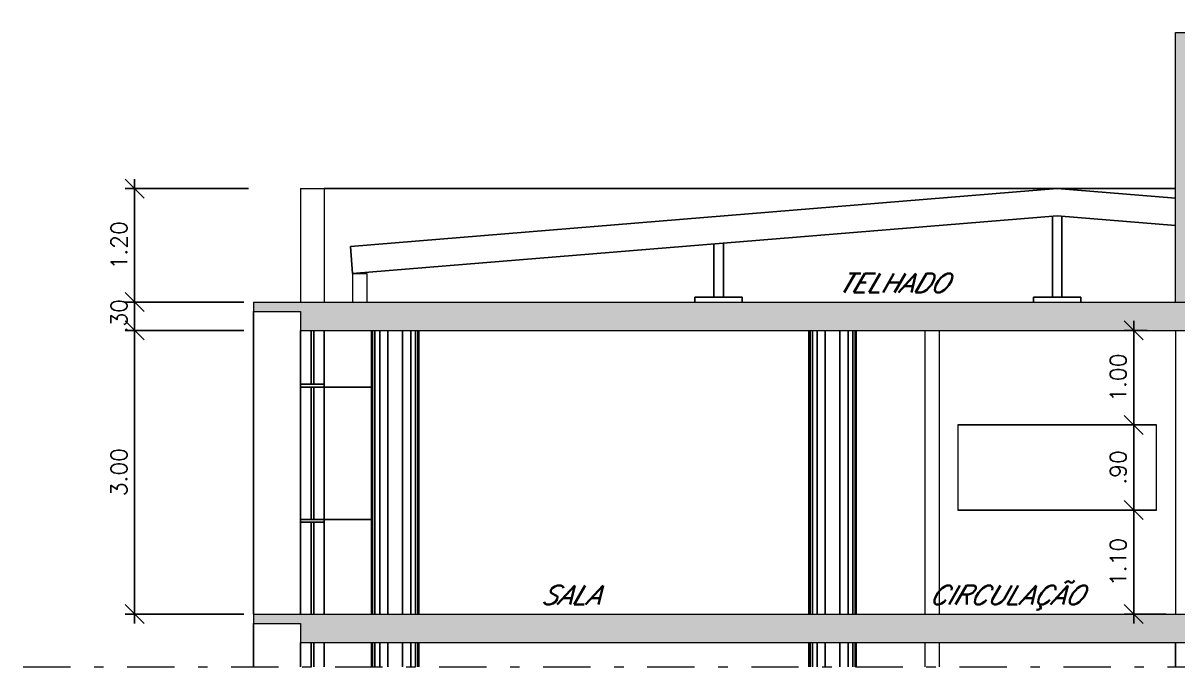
# Model space of a CAD drawing. Header units: millimetres. Extents: x 521 to 1055, y 261 to 520.
# Drawn here: x 865.82 to 878.03, y 501.12 to 507.93 of the extents above; entities that cross this region are included whole.
import ezdxf

# ---------------------------------------------------------------- set-up
doc = ezdxf.new("R2010")
doc.units = ezdxf.units.MM
doc.linetypes.add('CONTINU', pattern=[0])
doc.linetypes.add('DASHDOTX2', pattern=[2, 1, -0.5, 0, -0.5])
doc.layers.add('0.1', color=8, linetype='Continuous', lineweight=13)
doc.styles.add('ROMANS', font='romans')
doc.styles.get("Standard").update_dxf_attribs({"font": 'romans.shx'})
doc.dimstyles.new('Fares Eng - 50', dxfattribs={"dimscale": 2, "dimtxt": 0.085, "dimasz": 0.1, "dimexe": 0.05, "dimexo": 0.05, "dimgap": 0.04, "dimtad": 1, "dimzin": 4, "dimdsep": 46, "dimtxsty": 'ROMANS', "dimblk1": 'OBLIQUE', "dimblk2": 'OBLIQUE', "dimsah": 1, "dimcen": 0.05, "dimdle": 0.05, "dimclrd": 8, "dimclre": 8, "dimclrt": 8, "dimaunit": 1, "dimadec": 0, "dimazin": 0, "dimtfac": 1, "dimtix": 1, "dimtmove": 2, "dimatfit": 0, "dimldrblk": 'OPEN90', "dimfxl": 1, "dimtolj": 1, "dimtzin": 0, "dimarcsym": 0})

# ---------------------------------------------------------------- blocks, each defined once
blk = doc.blocks.new('_OBLIQUE')
at = {"color": 0, "linetype": 'ByBlock'}
blk.add_line((-0.5, -0.5), (0.5, 0.5), dxfattribs=at)
blk = doc.blocks.new('*D2446')
at = {"layer": '0.1', "color": 8, "linetype": 'CONTINU', "lineweight": -2, "transparency": 16777216}
for p, q in [((867.0014027527723, 504.8822292891863), (867.0014027527723, 506.2829652891406)), ((868.2042833726017, 506.1829652891406), (866.9014027527722, 506.1829652891406)), ((867.5017072353304, 504.9822292891863), (866.9014027527722, 504.9822292891863))]:
    blk.add_line(p, q, dxfattribs=at)
at = {"layer": 'DEFPOINTS', "color": 0, "linetype": 'CONTINU', "lineweight": -2, "transparency": 16777216}
for p in [(867.0014027527723, 506.1829652891406), (868.3042833726017, 506.1829652891406), (867.6017072353304, 504.9822292891863)]:
    blk.add_point(p, dxfattribs=at)
at = {"layer": '0.1', "color": 8, "linetype": 'CONTINU', "lineweight": -2, "transparency": 16777216, "xscale": 0.2, "yscale": 0.2, "zscale": 0.2}
for p, rotation in [((867.0014027527723, 506.1829652891406), 90), ((867.0014027527723, 504.9822292891863), 270)]:
    blk.add_blockref('_OBLIQUE', p, dxfattribs=dict(at, rotation=rotation))
at = {"layer": '0.1', "color": 8, "linetype": 'CONTINU', "lineweight": -2, "transparency": 16777216, "insert": (866.8364027527722, 505.5825972891636), "char_height": 0.17, "attachment_point": 5, "rotation": 90, "style": 'ROMANS'}
blk.add_mtext('\\A1;1.20', dxfattribs=at)
blk = doc.blocks.new('_Open90')
at = {"color": 0, "linetype": 'ByBlock', "lineweight": -2}
for p, q in [((0, 0), (-1, 0)), ((-0.5, 0.5), (0, 0)), ((0, 0), (-0.5, -0.5))]:
    blk.add_line(p, q, dxfattribs=at)
blk = doc.blocks.new('*D2459')
at = {"layer": '0.1', "color": 8, "linetype": 'CONTINU', "lineweight": -2, "transparency": 16777216}
for p, q in [((877.565129804841, 501.5829652891403), (877.565129804841, 502.8829652891403)), ((877.706980175033, 502.7829652891402), (877.465129804841, 502.7829652891402)), ((877.9069801750345, 501.6829652891403), (877.465129804841, 501.6829652891403))]:
    blk.add_line(p, q, dxfattribs=at)
at = {"layer": 'DEFPOINTS', "color": 0, "linetype": 'CONTINU', "lineweight": -2, "transparency": 16777216}
for p in [(877.565129804841, 502.7829652891402), (877.806980175033, 502.7829652891402), (878.0069801750345, 501.6829652891403)]:
    blk.add_point(p, dxfattribs=at)
at = {"layer": '0.1', "color": 8, "linetype": 'CONTINU', "lineweight": -2, "transparency": 16777216, "xscale": 0.2, "yscale": 0.2, "zscale": 0.2}
for p, rotation in [((877.565129804841, 502.7829652891402), 90), ((877.565129804841, 501.6829652891403), 270)]:
    blk.add_blockref('_OBLIQUE', p, dxfattribs=dict(at, rotation=rotation))
at = {"layer": '0.1', "color": 8, "linetype": 'CONTINU', "lineweight": -2, "transparency": 16777216, "insert": (877.400129804841, 502.2329652891404), "char_height": 0.17, "attachment_point": 5, "rotation": 90, "style": 'ROMANS'}
blk.add_mtext('\\A1;1.10', dxfattribs=at)
blk = doc.blocks.new('*D2460')
at = {"layer": '0.1', "color": 8, "linetype": 'CONTINU', "lineweight": -2, "transparency": 16777216}
for p, q in [((877.565129804841, 502.6829652891403), (877.565129804841, 503.7829652891403)), ((877.706980175033, 503.6829652891403), (877.465129804841, 503.6829652891403)), ((877.706980175033, 502.7829652891403), (877.465129804841, 502.7829652891403))]:
    blk.add_line(p, q, dxfattribs=at)
at = {"layer": 'DEFPOINTS', "color": 0, "linetype": 'CONTINU', "lineweight": -2, "transparency": 16777216}
for p in [(877.565129804841, 503.6829652891403), (877.806980175033, 503.6829652891403), (877.806980175033, 502.7829652891403)]:
    blk.add_point(p, dxfattribs=at)
at = {"layer": '0.1', "color": 8, "linetype": 'CONTINU', "lineweight": -2, "transparency": 16777216, "xscale": 0.2, "yscale": 0.2, "zscale": 0.2}
for p, rotation in [((877.565129804841, 503.6829652891403), 90), ((877.565129804841, 502.7829652891403), 270)]:
    blk.add_blockref('_OBLIQUE', p, dxfattribs=dict(at, rotation=rotation))
at = {"layer": '0.1', "color": 8, "linetype": 'CONTINU', "lineweight": -2, "transparency": 16777216, "insert": (877.400129804841, 503.2329652891404), "char_height": 0.17, "attachment_point": 5, "rotation": 90, "style": 'ROMANS'}
blk.add_mtext('\\A1;.90', dxfattribs=at)
blk = doc.blocks.new('*D2461')
at = {"layer": '0.1', "color": 8, "linetype": 'CONTINU', "lineweight": -2, "transparency": 16777216}
for p, q in [((877.565129804841, 503.5829652891403), (877.565129804841, 504.7829652891405)), ((877.706980175033, 504.6829652891405), (877.465129804841, 504.6829652891405)), ((877.706980175033, 503.6829652891403), (877.465129804841, 503.6829652891403))]:
    blk.add_line(p, q, dxfattribs=at)
at = {"layer": 'DEFPOINTS', "color": 0, "linetype": 'CONTINU', "lineweight": -2, "transparency": 16777216}
for p in [(877.565129804841, 504.6829652891405), (877.806980175033, 504.6829652891405), (877.806980175033, 503.6829652891403)]:
    blk.add_point(p, dxfattribs=at)
at = {"layer": '0.1', "color": 8, "linetype": 'CONTINU', "lineweight": -2, "transparency": 16777216, "xscale": 0.2, "yscale": 0.2, "zscale": 0.2}
for p, rotation in [((877.565129804841, 504.6829652891405), 90), ((877.565129804841, 503.6829652891403), 270)]:
    blk.add_blockref('_OBLIQUE', p, dxfattribs=dict(at, rotation=rotation))
at = {"layer": '0.1', "color": 8, "linetype": 'CONTINU', "lineweight": -2, "transparency": 16777216, "insert": (877.400129804841, 504.1829652891406), "char_height": 0.17, "attachment_point": 5, "rotation": 90, "style": 'ROMANS'}
blk.add_mtext('\\A1;1.00', dxfattribs=at)
blk = doc.blocks.new('*D2462')
at = {"layer": '0.1', "color": 8, "linetype": 'CONTINU', "lineweight": -2, "transparency": 16777216}
for p, q in [((867.0014027527723, 504.9829652891406), (867.0014027527723, 505.1829652891406)), ((868.1569801750333, 504.9829652891406), (866.9014027527722, 504.9829652891406)), ((867.0014027527723, 504.9829652891406), (867.0014027527723, 504.6829652891405)), ((868.1569801750333, 504.6829652891405), (866.9014027527722, 504.6829652891405)), ((867.0014027527723, 504.6829652891405), (867.0014027527723, 504.4829652891405))]:
    blk.add_line(p, q, dxfattribs=at)
at = {"layer": 'DEFPOINTS', "color": 0, "linetype": 'CONTINU', "lineweight": -2, "transparency": 16777216}
for p in [(868.2569801750333, 504.9829652891406), (867.0014027527723, 504.6829652891405), (868.2569801750333, 504.6829652891405)]:
    blk.add_point(p, dxfattribs=at)
at = {"layer": '0.1', "color": 8, "linetype": 'CONTINU', "lineweight": -2, "transparency": 16777216, "xscale": 0.2, "yscale": 0.2, "zscale": 0.2}
for p, rotation in [((867.0014027527723, 504.9829652891406), 270), ((867.0014027527723, 504.6829652891405), 90)]:
    blk.add_blockref('_OBLIQUE', p, dxfattribs=dict(at, rotation=rotation))
at = {"layer": '0.1', "color": 8, "linetype": 'CONTINU', "lineweight": -2, "transparency": 16777216, "insert": (866.8364027527722, 504.8329652891406), "char_height": 0.17, "attachment_point": 5, "rotation": 90, "style": 'ROMANS'}
blk.add_mtext('\\A1;.30', dxfattribs=at)
blk = doc.blocks.new('*D2463')
at = {"layer": '0.1', "color": 8, "linetype": 'CONTINU', "lineweight": -2, "transparency": 16777216}
for p, q in [((867.0014027527723, 504.7829652891405), (867.0014027527723, 501.5829652891404)), ((868.1569801750333, 504.6829652891405), (866.9014027527722, 504.6829652891405)), ((868.1569801750335, 501.6829652891404), (866.9014027527722, 501.6829652891404))]:
    blk.add_line(p, q, dxfattribs=at)
at = {"layer": 'DEFPOINTS', "color": 0, "linetype": 'CONTINU', "lineweight": -2, "transparency": 16777216}
for p in [(868.2569801750333, 504.6829652891405), (867.0014027527723, 501.6829652891404), (868.2569801750335, 501.6829652891404)]:
    blk.add_point(p, dxfattribs=at)
at = {"layer": '0.1', "color": 8, "linetype": 'CONTINU', "lineweight": -2, "transparency": 16777216, "xscale": 0.2, "yscale": 0.2, "zscale": 0.2}
for p, rotation in [((867.0014027527723, 504.6829652891405), 90), ((867.0014027527723, 501.6829652891404), 270)]:
    blk.add_blockref('_OBLIQUE', p, dxfattribs=dict(at, rotation=rotation))
at = {"layer": '0.1', "color": 8, "linetype": 'CONTINU', "lineweight": -2, "transparency": 16777216, "insert": (866.8364027527722, 503.1829652891406), "char_height": 0.17, "attachment_point": 5, "rotation": 90, "style": 'ROMANS'}
blk.add_mtext('\\A1;3.00', dxfattribs=at)

msp = doc.modelspace()

# ---------------------------------------------------------------- hatches: boundary and pattern name
at = {"layer": '0.1'}
h = msp.add_hatch(dxfattribs=at)
h.set_pattern_fill('AR-CONC,_O', color=8, scale=0.0015)
h.set_pattern_definition([(49.99999999999999, (425.2643571600086, 369.9091200199024), (0.273277003494006, -0.02390862830835463), [0.028575, -0.314325]), (355, (425.2643571600086, 369.9091200199024), (-0.05286423896350048, 0.28658496432327), [0.02286, -0.25146]), (100.451, (425.2871301600086, 369.9071276449024), (0.2204137524989389, 0.2626750317304378), [0.024285, -0.267135]), (46.18420000000001, (425.2643571600086, 369.9853200199024), (0.4066185613381949, -0.06306349189909072), [0.0428625, -0.4714875]), (96.6356, (425.2982420100086, 369.9800647699024), (0.3561063516993557, 0.3711383338350738), [0.03642749999999998, -0.4007024999999999]), (351.1840000000001, (425.2643571600086, 369.9853200199024), (0.3561069087209009, 0.3711376767908965), [0.03429, -0.37719]), (21, (425.3024571600085, 369.9662700199024), (0.2274223197530749, -0.1533982777751438), [0.028575, -0.314325]), (326.0000000000001, (425.3024571600085, 369.9662700199024), (0.09270304252147062, 0.2762819491834789), [0.02286, -0.25146]), (71.4514, (425.3214089100086, 369.9534868699024), (0.3201247361551867, 0.1228842865740862), [0.024285, -0.267135]), (37.50000000000001, (425.2643571600086, 369.9091200199024), (0.004632904875887725, 0.1268325583097297), [0, -0.248412, 0, -0.25527, 0, -0.2524125]), (7.499999999999999, (425.2643571600086, 369.9091200199024), (0.1002294937654586, 0.1502708622271793), [0, -0.145542, 0, -0.242697, 0, -0.09620250000000001]), (327.5, (425.1793941600085, 369.9091200199024), (0.2033858927503071, -0.008593115989010197), [0, -0.09525, 0, -0.29718, 0, -0.394335]), (317.5, (425.1412941600086, 369.9091200199024), (0.2221937720790271, 0.03813973654999953), [0, -0.123825, 0, -0.197358, 0, -0.280035])])
h.paths.add_polyline_path([(881.9804918852335, 507.9329652891411), (881.9004918852334, 507.9329652891411), (881.9004918852334, 507.832965289141), (878.0075066195943, 507.8329652891406), (878.0075066195943, 504.9829652891406), (878.1575066195941, 504.9829652891406), (878.1575066195942, 505.9829652891406), (882.9575066195953, 505.9829652891406), (883.1075066195956, 505.9829652891406), (883.1075066195947, 507.832965289141), (882.8604918852335, 507.832965289141), (882.8604918852335, 507.9329652891411), (882.7804918852335, 507.9329652891411), (882.7804918852333, 507.6829652891406), (882.9575066195953, 507.6829652891406), (882.9575066195954, 506.2829652891405), (878.1575066195942, 506.2829652891405), (878.1575066195942, 507.6829652891406), (881.9804918852335, 507.6829652891406)])
h.paths.add_polyline_path([(888.7569801750349, 504.9829652891406), (869.0069801750332, 504.9829652891406), (868.2569801750333, 504.9829652891406), (868.2569801750333, 504.8829652891405), (868.756980175033, 504.8829652891405), (868.7569801750332, 504.6829652891406), (884.7569801750333, 504.6829652891405), (888.7569801750349, 504.6829652891406)])
h.paths.add_polyline_path([(888.7569801750353, 501.6829652891403), (868.2569801750335, 501.6829652891404), (868.2569801750334, 501.5829652891404), (868.7569801750333, 501.5829652891404), (868.7569801750333, 501.3829652891404), (888.7569801750351, 501.3829652891403)])
h.paths.add_polyline_path([(878.697834734272, 507.2782033843787), (878.697834734272, 507.7877271939026), (878.997834734272, 507.7877271939026), (878.997834734272, 507.2782033843787)], flags=25)
h.paths.add_polyline_path([(878.697834734272, 505.8782033843788), (878.697834734272, 506.3877271939026), (878.997834734272, 506.3877271939026), (878.997834734272, 505.8782033843788)], flags=25)

# ---------------------------------------------------------------- linework, layer by layer
at = {"layer": '0.1', "color": 7}
for p, q in [((878.0075066195943, 504.9829652891406), (878.0075066195943, 507.8329652891406)), ((878.0075066195943, 507.8329652891406), (881.9004918852335, 507.8329652891409)), ((868.756980175033, 506.1829652891406), (868.7569801750332, 504.9829652891407)), ((868.756980175033, 506.1829652891406), (869.0069801750333, 506.1829652891406)), ((869.0069801750333, 506.1829652891407), (869.0069801750332, 504.9829652891406)), ((869.3069801750331, 505.2829652891406), (869.3069801750331, 504.9829652891406)), ((869.3069801750331, 505.2829652891406), (869.4569801750331, 505.2829652891406)), ((869.4569801750331, 505.2829652891406), (869.4569801750331, 504.9829652891406)), ((868.2569801750333, 504.9829652891406), (885.256980175033, 504.9829652891405)), ((868.2569801750333, 504.9829652891406), (868.2569801750333, 504.8829652891405)), ((868.2569801750333, 504.8829652891405), (868.7569801750335, 504.8829652891405)), ((868.756980175033, 504.8829652891404), (868.7569801750332, 504.6829652891406)), ((869.0069801750332, 504.9829652891406), (888.7569801750349, 504.9829652891406)), ((868.7569801750333, 504.6829652891406), (884.7569801750333, 504.6829652891405)), ((869.2841072602747, 504.6829652891406), (888.7569801750349, 504.6829652891406)), ((875.3569801750332, 504.6829652891405), (875.3569801750332, 501.6829652891404)), ((875.506980175033, 504.6829652891406), (875.506980175033, 501.6829652891404)), ((868.2569801750334, 501.6829652891404), (888.7569801750352, 501.6829652891403)), ((868.2569801750334, 501.6829652891404), (868.2569801750334, 501.5829652891404)), ((868.2569801750334, 501.5829652891404), (868.7569801750336, 501.5829652891404)), ((868.7569801750333, 501.5829652891404), (868.7569801750333, 501.3829652891404)), ((868.7569801750334, 501.3829652891404), (888.7569801750351, 501.3829652891403)), ((875.3569801750328, 501.3829652891404), (875.3569801750328, 501.1237976497574)), ((875.5069801750329, 501.3829652891404), (875.5069801750328, 501.1237976497574))]:
    msp.add_line(p, q, dxfattribs=at)
at = {"layer": '0.1', "color": 8, "linetype": 'CONTINU', "lineweight": -2}
for p, q in [((869.0069801750333, 506.1829652891406), (878.0075066195943, 506.1829652891405)), ((869.2833974464072, 505.5709389744656), (876.7569801750319, 506.1829652891405)), ((878.0075066195943, 506.0805572314445), (876.7569801750319, 506.1829652891405)), ((869.3069801750331, 505.2829652891406), (876.7569801750319, 505.8930603680194)), ((876.706980175032, 505.8930603680194), (876.706980175032, 505.0329652891405)), ((878.0075066195943, 505.7906523103234), (876.7569801750319, 505.8930603680194)), ((876.8069801750319, 505.8930603680194), (876.8069801750319, 505.0329652891405)), ((869.3069801750331, 505.2829652891406), (869.2833974464072, 505.5709389744656)), ((873.1263747499893, 505.5957429850436), (873.1263747499893, 505.0329652891405)), ((873.2263747499892, 505.6039321807332), (873.2263747499892, 505.0329652891405)), ((872.9263747499892, 505.0329652891405), (873.4263747499892, 505.0329652891405)), ((872.9263747499892, 505.0329652891405), (872.9263747499892, 504.9829652891406)), ((873.4263747499892, 505.0329652891405), (873.4263747499892, 504.9829652891406)), ((876.5069801750319, 505.0329652891405), (877.0069801750319, 505.0329652891405)), ((876.5069801750319, 505.0329652891405), (876.5069801750319, 504.9829652891406)), ((877.0069801750319, 505.0329652891405), (877.0069801750319, 504.9829652891406)), ((868.2569801750333, 504.8829652891405), (868.2569801750332, 501.6829652891403)), ((868.7569801750336, 504.6829652891405), (868.7569801750335, 504.1129652891403)), ((868.8669801750336, 504.6829652891405), (868.8669801750337, 504.1129652891403)), ((868.8969801750333, 504.6829652891404), (868.8969801750334, 504.1129652891403)), ((869.0069801750333, 504.6829652891406), (869.0069801750333, 504.1129652891403)), ((869.5069801750334, 504.6829652891405), (869.5069801750335, 501.6829652891404)), ((869.5182187412234, 504.6829652891405), (869.5182187412236, 501.6829652891404)), ((869.5425689679688, 504.6829652891405), (869.5425689679689, 501.6829652891404)), ((869.5931415630804, 504.6829652891405), (869.5931415630805, 501.6829652891404)), ((869.6793039038713, 504.6829652891405), (869.6793039038714, 501.6829652891404)), ((869.8346564461957, 504.6829652891405), (869.8346564461956, 501.6829652891404)), ((869.9208187869866, 504.6829652891405), (869.9208187869865, 501.6829652891404)), ((869.9713913820982, 504.6829652891405), (869.9713913820981, 501.6829652891404)), ((869.9957416088436, 504.6829652891405), (869.9957416088434, 501.6829652891404)), ((870.0069801750336, 504.6829652891404), (870.0069801750336, 501.6829652891404)), ((874.1319801750329, 504.6829652891405), (874.131980175033, 501.6829652891404)), ((874.143218741223, 504.6829652891405), (874.1432187412231, 501.6829652891404)), ((874.1675689679684, 504.6829652891405), (874.1675689679685, 501.6829652891404)), ((874.2181415630799, 504.6829652891405), (874.21814156308, 501.6829652891404)), ((874.3043039038708, 504.6829652891405), (874.304303903871, 501.6829652891404)), ((874.4596564461953, 504.6829652891405), (874.4596564461951, 501.6829652891404)), ((874.5458187869862, 504.6829652891405), (874.545818786986, 501.6829652891404)), ((874.5963913820977, 504.6829652891405), (874.5963913820976, 501.6829652891404)), ((874.6207416088431, 504.6829652891405), (874.620741608843, 501.6829652891404)), ((874.6319801750332, 504.6829652891404), (874.6319801750332, 501.6829652891404)), ((868.7569801750336, 504.0829652891405), (868.7569801750334, 502.6829652891403)), ((868.8669801750336, 504.0829652891405), (868.8669801750339, 502.6829652891403)), ((868.8969801750333, 504.0829652891404), (868.8969801750335, 502.6829652891403)), ((869.0069801750333, 504.0829652891404), (869.0069801750333, 502.6829652891403)), ((869.0069801750333, 504.08296528914), (869.5069801750335, 504.0829652891401)), ((875.7069801750887, 503.6829652891404), (877.806980175033, 503.6829652891403)), ((875.7069801750893, 502.7829652891403), (877.806980175033, 502.7829652891403)), ((868.7569801750332, 502.6529652891404), (868.756980175033, 501.6829652891403)), ((868.8669801750332, 502.6529652891404), (868.8669801750334, 501.6829652891403)), ((868.8969801750328, 502.6529652891403), (868.8969801750329, 501.6829652891403)), ((869.0069801750333, 502.6829652891398), (869.5069801750335, 502.6829652891399)), ((869.0069801750328, 502.6529652891403), (869.0069801750327, 501.6829652891403)), ((868.2569801750334, 501.5829652891404), (868.2569801750333, 501.1237976497574)), ((868.7569801750337, 501.3829652891403), (868.7569801750337, 501.1237976497574)), ((868.8669801750337, 501.3829652891403), (868.8669801750337, 501.1237976497574)), ((868.8969801750334, 501.3829652891402), (868.8969801750334, 501.1237976497574)), ((869.0069801750334, 501.3829652891402), (869.0069801750334, 501.1237976497574)), ((869.5069801750334, 501.3829652891403), (869.5069801750335, 501.1237976497574)), ((869.5182187412234, 501.3829652891403), (869.5182187412236, 501.1237976497574)), ((869.5425689679688, 501.3829652891403), (869.5425689679689, 501.1237976497574)), ((869.5931415630804, 501.3829652891403), (869.5931415630805, 501.1237976497574)), ((869.6793039038713, 501.3829652891403), (869.6793039038714, 501.1237976497574)), ((869.8346564461957, 501.3829652891403), (869.8346564461956, 501.1237976497574)), ((869.9208187869866, 501.3829652891403), (869.9208187869865, 501.1237976497574)), ((869.9713913820982, 501.3829652891403), (869.9713913820981, 501.1237976497574)), ((869.9957416088436, 501.3829652891403), (869.9957416088434, 501.1237976497574)), ((870.0069801750336, 501.3829652891402), (870.0069801750336, 501.1237976497574)), ((874.1319801750329, 501.3829652891403), (874.131980175033, 501.1237976497574)), ((874.143218741223, 501.3829652891403), (874.1432187412231, 501.1237976497574)), ((874.1675689679684, 501.3829652891403), (874.1675689679685, 501.1237976497574)), ((874.2181415630799, 501.3829652891403), (874.21814156308, 501.1237976497574)), ((874.3043039038708, 501.3829652891403), (874.304303903871, 501.1237976497574)), ((874.4596564461953, 501.3829652891403), (874.4596564461951, 501.1237976497574)), ((874.5458187869862, 501.3829652891403), (874.545818786986, 501.1237976497574)), ((874.5963913820977, 501.3829652891403), (874.5963913820976, 501.1237976497574)), ((874.6207416088431, 501.3829652891403), (874.620741608843, 501.1237976497574)), ((874.6319801750332, 501.3829652891402), (874.6319801750332, 501.1237976497574)), ((878.0069801750329, 501.3829652891403), (878.0069801750328, 501.1237976497574))]:
    msp.add_line(p, q, dxfattribs=at)
at = {"layer": '0.1', "color": 8}
for p, q in [((878.0069801750344, 504.6829652891405), (878.0069801750345, 501.6829652891403)), ((875.7069801750887, 503.6829652891404), (875.7069801750893, 502.7829652891403)), ((877.806980175033, 502.7829652891403), (877.806980175033, 503.6829652891403))]:
    msp.add_line(p, q, dxfattribs=at)
at = {"layer": '0.1', "color": 8, "linetype": 'DASHDOTX2', "ltscale": 0.5}
msp.add_line((865.8225623270612, 501.1237976497574), (892.7756896148525, 501.1237976497574), dxfattribs=at)
at = {"layer": '0.1', "color": 8, "linetype": 'CONTINU', "lineweight": -2}
for points in [[(868.7569801750332, 504.1129652891403), (869.0069801750333, 504.1129652891403), (869.0069801750333, 504.0829652891404), (868.7569801750332, 504.0829652891404)], [(868.7569801750332, 502.6829652891403), (869.0069801750333, 502.6829652891403), (869.0069801750333, 502.6529652891403), (868.7569801750332, 502.6529652891403)]]:
    msp.add_lwpolyline(points, close=True, dxfattribs=at)

# ---------------------------------------------------------------- texts
at = {"layer": '0.1', "color": 8, "oblique": 30}
for s, p in [('TELHADO', (874.435151495963, 505.084765656222)), ('SALA', (871.290454292523, 501.7847656562219)), ('CIRCULAÇÃO', (875.3980850088631, 501.7847656562218))]:
    msp.add_text(s, height=0.2, dxfattribs=at).set_placement(p)

# ---------------------------------------------------------------- dimensions: what is measured, and where the dimension line sits
at = {"layer": '0.1', "color": 8, "linetype": 'CONTINU', "lineweight": -2}
for base, p1, p2, picture, middle in [((867.0014027527723, 506.1829652891406), (867.6017072353304, 504.9822292891863), (868.3042833726017, 506.1829652891406), '*D2446', (866.8364027527722, 505.5825972891636)), ((867.0014027527723, 504.6829652891405), (868.2569801750333, 504.9829652891406), (868.2569801750333, 504.6829652891405), '*D2462', (866.8364027527722, 504.8329652891406)), ((867.0014027527723, 501.6829652891404), (868.2569801750333, 504.6829652891405), (868.2569801750335, 501.6829652891404), '*D2463', (866.8364027527722, 503.1829652891406)), ((877.565129804841, 504.6829652891405), (877.806980175033, 503.6829652891403), (877.806980175033, 504.6829652891405), '*D2461', (877.400129804841, 504.1829652891406)), ((877.565129804841, 503.6829652891403), (877.806980175033, 502.7829652891403), (877.806980175033, 503.6829652891403), '*D2460', (877.400129804841, 503.2329652891404)), ((877.565129804841, 502.7829652891402), (878.0069801750345, 501.6829652891403), (877.806980175033, 502.7829652891402), '*D2459', (877.400129804841, 502.2329652891404))]:
    dim = msp.add_linear_dim(base=base, p1=p1, p2=p2, angle=90, dimstyle='Fares Eng - 50', dxfattribs=at)
    dim.commit()
    dim.dimension.update_dxf_attribs({"geometry": picture, "text_midpoint": middle})

doc.saveas('drawing.dxf')
